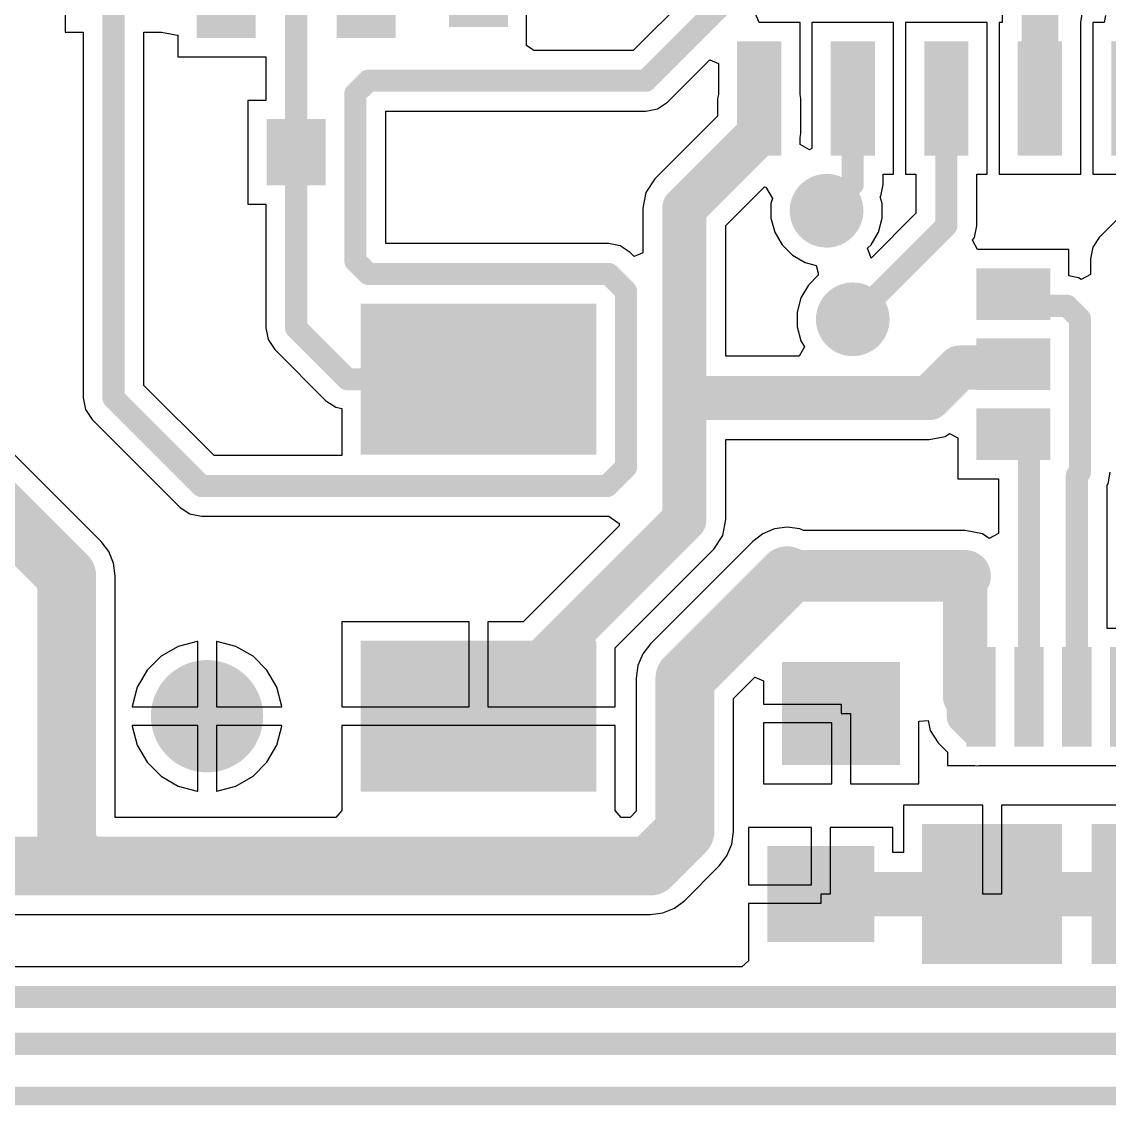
# Model space of a CAD drawing. Header units: millimetres. Extents: x 36.4 to 113.6, y 66.6 to 115.9.
# Drawn here: x 79.4 to 94.16, y 66.6 to 81.3 of the extents above; entities that cross this region are included whole.
import ezdxf

# ---------------------------------------------------------------- set-up
doc = ezdxf.new("R2010")
doc.units = ezdxf.units.MM
for name, color, linetype in [('Mechanical1', 6, 'Continuous'), ('PadHoleLayer', 156, 'Continuous'), ('TopLayer', 1, 'Continuous'), ('ViaHoleLayer', 16, 'Continuous')]:
    doc.layers.add(name, color=color, linetype=linetype)

# ---------------------------------------------------------------- blocks, each defined once
blk = doc.blocks.new('_____USB_B_3')
at = {"layer": 'TopLayer'}
for points in [[(-2.025, 2.75), (-3.325, 2.75), (-3.325, 4.2), (-2.025, 4.2)], [(0.475, 2.4), (-0.925, 2.4), (-0.925, 4), (0.475, 4)], [(-1.725, 0.2), (-3.625, 0.2), (-3.625, 2.1), (-1.725, 2.1)], [(-0.675, 1.1), (-0.675, 1.5), (0.675, 1.5), (0.675, 1.1)], [(-0.675, 0.45), (-0.675, 0.85), (0.675, 0.85), (0.675, 0.45)], [(-0.675, -0.2), (-0.675, 0.2), (0.675, 0.2), (0.675, -0.2)], [(-1.725, -2.1), (-3.625, -2.1), (-3.625, -0.2), (-1.725, -0.2)], [(-0.675, -0.85), (-0.675, -0.45), (0.675, -0.45), (0.675, -0.85)], [(-0.675, -1.5), (-0.675, -1.1), (0.675, -1.1), (0.675, -1.5)], [(0.475, -4), (-0.925, -4), (-0.925, -2.4), (0.475, -2.4)], [(-2.025, -4.2), (-3.325, -4.2), (-3.325, -2.75), (-2.025, -2.75)]]:
    blk.add_hatch(color=1, dxfattribs=at).paths.add_polyline_path(points)
blk = doc.blocks.new('SO_16_6')
at = {"layer": 'TopLayer'}
for points in [[(-3.525, 4.75), (-1.975, 4.75), (-1.975, 4.15), (-3.525, 4.15)], [(1.875, 4.75), (3.425, 4.75), (3.425, 4.15), (1.875, 4.15)], [(-3.525, 3.48), (-1.975, 3.48), (-1.975, 2.88), (-3.525, 2.88)], [(1.875, 3.48), (3.425, 3.48), (3.425, 2.88), (1.875, 2.88)], [(-3.525, 2.21), (-1.975, 2.21), (-1.975, 1.61), (-3.525, 1.61)], [(1.875, 2.21), (3.425, 2.21), (3.425, 1.61), (1.875, 1.61)], [(-3.525, 0.94), (-1.975, 0.94), (-1.975, 0.34), (-3.525, 0.34)], [(1.875, 0.94), (3.425, 0.94), (3.425, 0.34), (1.875, 0.34)], [(-3.525, -0.33), (-1.975, -0.33), (-1.975, -0.93), (-3.525, -0.93)], [(1.875, -0.33), (3.425, -0.33), (3.425, -0.93), (1.875, -0.93)], [(-3.525, -1.6), (-1.975, -1.6), (-1.975, -2.2), (-3.525, -2.2)], [(1.875, -1.6), (3.425, -1.6), (3.425, -2.2), (1.875, -2.2)], [(-3.525, -2.87), (-1.975, -2.87), (-1.975, -3.47), (-3.525, -3.47)], [(1.875, -2.87), (3.425, -2.87), (3.425, -3.47), (1.875, -3.47)], [(-3.525, -4.14), (-1.975, -4.14), (-1.975, -4.74), (-3.525, -4.74)], [(1.875, -4.14), (3.425, -4.14), (3.425, -4.74), (1.875, -4.74)]]:
    blk.add_hatch(color=1, dxfattribs=at).paths.add_polyline_path(points)
blk = doc.blocks.new('SOT_23_6_7')
at = {"layer": 'TopLayer'}
for points in [[(-1.25, 1.65), (-0.55, 1.65), (-0.55, 0.65), (-1.25, 0.65)], [(-0.3, 1.65), (0.4, 1.65), (0.4, 0.65), (-0.3, 0.65)], [(0.65, 1.65), (1.35, 1.65), (1.35, 0.65), (0.65, 0.65)], [(-1.25, -0.75), (-0.55, -0.75), (-0.55, -1.75), (-1.25, -1.75)], [(-0.3, -0.75), (0.4, -0.75), (0.4, -1.75), (-0.3, -1.75)], [(0.65, -0.75), (1.35, -0.75), (1.35, -1.75), (0.65, -1.75)]]:
    blk.add_hatch(color=1, dxfattribs=at).paths.add_polyline_path(points)
blk = doc.blocks.new('SOT_23_3_35')
at = {"layer": 'TopLayer'}
for points in [[(0.4, 0.45), (0.4, -0.45), (-0.4, -0.45), (-0.4, 0.45)], [(-0.55, -1.55), (-0.55, -2.45), (-1.35, -2.45), (-1.35, -1.55)], [(1.35, -1.55), (1.35, -2.45), (0.55, -2.45), (0.55, -1.55)]]:
    blk.add_hatch(color=1, dxfattribs=at).paths.add_polyline_path(points)
blk = doc.blocks.new('SW4_3_42')
at = {"layer": 'TopLayer'}
for points in [[(-3.311, -1.6), (-3.311, 1.6), (-1.261, 1.6), (-1.261, -1.6)], [(1.261, -1.6), (1.261, 1.6), (3.311, 1.6), (3.311, -1.6)]]:
    blk.add_hatch(color=1, dxfattribs=at).paths.add_polyline_path(points)
blk = doc.blocks.new('R0603_44')
at = {"layer": 'TopLayer'}
for points in [[(-0.49, 0.4), (-0.49, -0.4), (-1.14, -0.4), (-1.14, 0.4)], [(1.135, 0.4), (1.135, -0.4), (0.485, -0.4), (0.485, 0.4)]]:
    blk.add_hatch(color=1, dxfattribs=at).paths.add_polyline_path(points)

msp = doc.modelspace()

# ---------------------------------------------------------------- hatches: boundary and pattern name
at = {"layer": 'PadHoleLayer'}
h = msp.add_hatch(color=156, dxfattribs=at)
edge = h.paths.add_edge_path()
edge.add_arc((81.915, 71.882), 0.381, 0, 360)
at = {"layer": 'TopLayer'}
h = msp.add_hatch(color=1, dxfattribs=at)
edge = h.paths.add_edge_path()
edge.add_arc((90.322, 78.74), 0.5, 0, 360)
h = msp.add_hatch(color=1, dxfattribs=at)
edge = h.paths.add_edge_path()
edge.add_arc((90.678, 77.267), 0.5, 0, 360)
h = msp.add_hatch(color=1, dxfattribs=at)
edge = h.paths.add_edge_path()
edge.add_arc((81.915, 71.882), 0.762, 0, 360)
at = {"layer": 'ViaHoleLayer'}
h = msp.add_hatch(color=16, dxfattribs=at)
edge = h.paths.add_edge_path()
edge.add_arc((90.322, 78.74), 0.2, 0, 360)
h = msp.add_hatch(color=16, dxfattribs=at)
edge = h.paths.add_edge_path()
edge.add_arc((90.678, 77.267), 0.2, 0, 360)

# ---------------------------------------------------------------- linework, layer by layer
at = {"layer": 'Mechanical1', "const_width": 0.254}
msp.add_lwpolyline([(36.505, 66.731), (113.505, 66.731)], dxfattribs=at)
at = {"layer": 'TopLayer'}
for p, q in [((89.591, 82.807), (87.7, 80.916)), ((79.991, 82.319), (79.991, 81.161)), ((86.252, 80.981), (86.252, 82.139)), ((92.704, 81.565), (92.704, 81.293)), ((89.407, 81.293), (89.359, 81.41)), ((93.772, 81.293), (93.791, 81.412)), ((94.107, 81.389), (94.088, 81.293)), ((89.962, 81.293), (89.407, 81.293)), ((89.962, 80.319), (89.962, 81.293)), ((91.232, 81.293), (90.124, 81.293)), ((90.124, 81.293), (90.124, 79.586)), ((91.232, 79.235), (91.232, 81.293)), ((92.502, 81.293), (91.394, 81.293)), ((91.394, 81.293), (91.394, 79.235)), ((92.502, 79.235), (92.502, 81.293)), ((92.704, 81.293), (92.664, 81.293)), ((92.664, 81.293), (92.664, 79.235)), ((93.772, 79.235), (93.772, 81.293)), ((93.772, 81.293), (93.772, 81.293)), ((94.088, 81.293), (93.934, 81.293)), ((93.934, 81.293), (93.934, 79.235)), ((79.991, 81.161), (80.233, 81.161)), ((80.233, 81.161), (80.233, 76.2)), ((81.057, 76.371), (81.057, 81.161)), ((81.057, 81.161), (81.299, 81.161)), ((81.299, 81.161), (81.299, 81.161)), ((81.299, 81.161), (81.418, 81.141)), ((81.418, 81.141), (81.511, 81.122)), ((81.511, 81.122), (81.52, 81.122)), ((81.52, 81.122), (81.52, 80.83)), ((86.352, 80.916), (86.252, 80.981)), ((87.7, 80.916), (86.352, 80.916)), ((81.52, 80.83), (82.712, 80.83)), ((82.712, 80.83), (82.712, 80.238)), ((88.162, 80.213), (88.737, 80.788)), ((88.737, 80.788), (88.854, 80.74)), ((88.854, 80.74), (88.854, 80.319)), ((88.854, 80.319), (88.843, 80.264)), ((89.973, 80.264), (89.962, 80.319)), ((82.712, 80.238), (82.47, 80.238)), ((82.47, 80.238), (82.47, 78.83)), ((88.028, 80.124), (88.162, 80.213)), ((88.843, 80.264), (88.843, 80.023)), ((89.973, 79.789), (89.973, 80.264)), ((84.34, 78.295), (84.34, 80.092)), ((84.34, 80.092), (87.87, 80.092)), ((87.87, 80.092), (88.028, 80.124)), ((88.843, 80.023), (87.993, 79.172)), ((89.962, 79.734), (89.973, 79.789)), ((89.962, 79.641), (89.962, 79.734)), ((90.089, 79.566), (89.962, 79.641)), ((90.124, 79.586), (90.089, 79.566)), ((87.993, 79.172), (87.87, 78.989)), ((91.09, 79.096), (91.09, 79.235)), ((91.09, 79.235), (91.232, 79.235)), ((91.394, 79.235), (91.536, 79.235)), ((91.536, 79.235), (91.536, 78.707)), ((92.36, 78.537), (92.36, 79.235)), ((92.36, 79.235), (92.502, 79.235)), ((92.664, 79.235), (93.772, 79.235)), ((93.934, 79.235), (94.822, 79.235)), ((87.87, 78.989), (87.827, 78.773)), ((88.957, 78.539), (89.481, 79.063)), ((89.481, 79.063), (89.499, 79.059)), ((89.499, 79.059), (89.587, 78.907)), ((91.059, 78.938), (91.09, 79.096)), ((94.61, 78.965), (94.024, 78.379)), ((82.47, 78.83), (82.712, 78.83)), ((82.712, 78.83), (82.712, 77.15)), ((89.587, 78.907), (89.568, 78.839)), ((89.568, 78.839), (89.568, 78.641)), ((91.052, 78.929), (91.059, 78.938)), ((91.076, 78.839), (91.052, 78.929)), ((91.076, 78.641), (91.076, 78.839)), ((87.827, 78.773), (87.827, 78.773)), ((87.827, 78.773), (87.827, 78.17)), ((91.536, 78.707), (90.927, 78.098)), ((88.957, 76.765), (88.957, 78.539)), ((89.568, 78.641), (89.62, 78.449)), ((91.025, 78.449), (91.076, 78.641)), ((92.329, 78.379), (92.36, 78.537)), ((80.476, 74.253), (76.239, 78.491)), ((89.62, 78.449), (89.719, 78.277)), ((90.926, 78.277), (91.025, 78.449)), ((92.302, 78.339), (92.329, 78.379)), ((94.024, 78.379), (93.934, 78.245)), ((87.365, 78.295), (84.34, 78.295)), ((87.523, 78.264), (87.365, 78.295)), ((87.657, 78.174), (87.523, 78.264)), ((89.719, 78.277), (89.859, 78.137)), ((90.88, 78.232), (90.926, 78.277)), ((90.927, 78.098), (90.88, 78.232)), ((92.37, 78.212), (92.302, 78.339)), ((93.934, 78.245), (93.903, 78.087)), ((87.71, 78.121), (87.657, 78.174)), ((87.827, 78.17), (87.71, 78.121)), ((89.859, 78.137), (90.031, 78.037)), ((90.927, 78.098), (90.927, 78.098)), ((93.611, 78.212), (92.37, 78.212)), ((93.611, 77.857), (93.611, 78.212)), ((93.903, 78.087), (93.903, 77.876)), ((90.031, 78.037), (90.181, 77.997)), ((90.181, 77.997), (90.209, 77.893)), ((90.21, 77.865), (90.075, 77.73)), ((90.209, 77.893), (90.21, 77.873)), ((90.21, 77.873), (90.21, 77.865)), ((93.743, 77.83), (93.611, 77.857)), ((93.776, 77.808), (93.743, 77.83)), ((93.903, 77.876), (93.776, 77.808)), ((90.075, 77.73), (89.975, 77.558)), ((89.975, 77.558), (89.924, 77.366)), ((89.924, 77.366), (89.924, 77.167)), ((82.712, 77.15), (82.743, 76.992)), ((89.924, 77.167), (89.975, 76.976)), ((82.743, 76.992), (82.833, 76.859)), ((90.024, 76.892), (89.95, 76.765)), ((89.975, 76.976), (90.024, 76.892)), ((82.833, 76.859), (83.529, 76.163)), ((89.95, 76.765), (88.957, 76.765)), ((82.01, 75.418), (81.057, 76.371)), ((80.233, 76.2), (80.265, 76.042)), ((83.529, 76.163), (83.662, 76.073)), ((80.265, 76.042), (80.354, 75.909)), ((83.662, 76.073), (83.744, 76.057)), ((83.744, 76.057), (83.744, 75.418)), ((80.354, 75.909), (81.548, 74.715)), ((91.932, 75.678), (91.991, 75.718)), ((91.991, 75.718), (92.103, 75.658)), ((88.957, 74.549), (88.957, 75.635)), ((88.957, 75.635), (91.716, 75.635)), ((91.716, 75.635), (91.932, 75.678)), ((91.716, 75.635), (91.716, 75.635)), ((92.103, 75.658), (92.103, 75.104)), ((83.744, 75.418), (82.01, 75.418)), ((94.142, 75.033), (94.173, 75.191)), ((92.103, 75.104), (92.657, 75.104)), ((92.657, 75.104), (92.657, 74.362)), ((94.131, 75.017), (94.142, 75.033)), ((94.131, 73.073), (94.131, 75.017)), ((81.548, 74.715), (81.681, 74.626)), ((81.681, 74.626), (81.839, 74.594)), ((81.839, 74.594), (87.347, 74.594)), ((87.347, 74.594), (87.367, 74.598)), ((87.367, 74.598), (87.506, 74.496)), ((88.914, 74.333), (88.957, 74.549)), ((87.509, 74.465), (86.205, 73.161)), ((87.506, 74.496), (87.509, 74.465)), ((89.618, 74.424), (89.459, 74.358)), ((89.789, 74.447), (89.618, 74.424)), ((89.96, 74.424), (89.789, 74.447)), ((90.011, 74.403), (89.96, 74.424)), ((92.202, 74.403), (90.011, 74.403)), ((92.438, 74.356), (92.202, 74.403)), ((80.581, 74.117), (80.476, 74.253)), ((89.323, 74.253), (87.933, 72.864)), ((88.791, 74.15), (88.914, 74.333)), ((89.459, 74.358), (89.323, 74.253)), ((92.53, 74.294), (92.438, 74.356)), ((92.657, 74.362), (92.53, 74.294)), ((80.647, 73.958), (80.581, 74.117)), ((87.452, 72.81), (88.791, 74.15)), ((88.791, 74.15), (88.791, 74.15)), ((80.67, 73.787), (80.647, 73.958)), ((80.67, 70.51), (80.67, 73.787)), ((85.471, 73.161), (83.744, 73.161)), ((83.744, 73.161), (83.744, 72.009)), ((85.471, 72.009), (85.471, 73.161)), ((86.205, 73.161), (85.725, 73.161)), ((85.725, 73.161), (85.725, 72.009)), ((94.892, 73.073), (94.131, 73.073)), ((81.523, 72.829), (81.291, 72.695)), ((81.781, 72.898), (81.523, 72.829)), ((81.788, 72.898), (81.781, 72.898)), ((81.788, 72.009), (81.788, 72.898)), ((82.049, 72.898), (82.042, 72.898)), ((82.042, 72.898), (82.042, 72.009)), ((82.307, 72.829), (82.049, 72.898)), ((82.539, 72.695), (82.307, 72.829)), ((87.452, 72.009), (87.452, 72.81)), ((87.933, 72.864), (87.828, 72.728)), ((81.291, 72.695), (81.102, 72.506)), ((82.728, 72.506), (82.539, 72.695)), ((87.828, 72.728), (87.763, 72.568)), ((81.102, 72.506), (80.968, 72.274)), ((82.862, 72.274), (82.728, 72.506)), ((87.763, 72.568), (87.74, 72.398)), ((87.74, 72.398), (87.74, 70.592)), ((89.059, 72.124), (89.348, 72.413)), ((89.348, 72.413), (89.465, 72.364)), ((89.465, 72.364), (89.465, 72.046)), ((80.968, 72.274), (80.899, 72.016)), ((82.931, 72.016), (82.862, 72.274)), ((89.059, 70.319), (89.059, 72.124)), ((89.465, 72.046), (90.519, 72.046)), ((90.519, 72.046), (90.519, 71.919)), ((80.899, 72.016), (80.899, 72.009)), ((80.899, 72.009), (81.788, 72.009)), ((82.042, 72.009), (82.931, 72.009)), ((82.931, 72.009), (82.931, 72.016)), ((83.744, 72.009), (85.471, 72.009)), ((85.725, 72.009), (87.452, 72.009)), ((90.519, 71.919), (90.646, 71.919)), ((90.646, 71.919), (90.646, 70.965)), ((81.788, 71.755), (80.899, 71.755)), ((80.899, 71.755), (80.899, 71.748)), ((80.899, 71.748), (80.968, 71.49)), ((81.788, 70.866), (81.788, 71.755)), ((82.931, 71.755), (82.042, 71.755)), ((82.042, 71.755), (82.042, 70.866)), ((82.862, 71.49), (82.931, 71.748)), ((82.931, 71.748), (82.931, 71.755)), ((85.598, 71.755), (83.744, 71.755)), ((83.744, 71.755), (83.744, 70.603)), ((87.452, 71.755), (85.598, 71.755)), ((87.452, 70.603), (87.452, 71.755)), ((90.392, 71.792), (89.465, 71.792)), ((89.465, 71.792), (89.465, 70.965)), ((90.392, 70.965), (90.392, 71.792)), ((91.573, 71.814), (91.7, 71.826)), ((91.573, 70.965), (91.573, 71.814)), ((91.7, 71.826), (91.727, 71.689)), ((91.727, 71.689), (91.839, 71.523)), ((80.968, 71.49), (81.102, 71.258)), ((82.728, 71.258), (82.862, 71.49)), ((91.839, 71.523), (91.965, 71.396)), ((91.965, 71.396), (91.965, 71.215)), ((81.102, 71.258), (81.291, 71.069)), ((82.539, 71.069), (82.728, 71.258)), ((91.965, 71.215), (92.336, 71.215)), ((92.336, 71.215), (92.365, 71.209)), ((92.365, 71.209), (92.394, 71.215)), ((92.394, 71.215), (94.892, 71.215)), ((81.291, 71.069), (81.523, 70.935)), ((82.307, 70.935), (82.539, 71.069)), ((81.523, 70.935), (81.781, 70.866)), ((81.781, 70.866), (81.788, 70.866)), ((82.042, 70.866), (82.049, 70.866)), ((82.049, 70.866), (82.307, 70.935)), ((89.465, 70.965), (90.392, 70.965)), ((90.646, 70.965), (91.573, 70.965)), ((83.744, 70.603), (83.663, 70.51)), ((87.533, 70.51), (87.452, 70.603)), ((87.74, 70.592), (87.658, 70.51)), ((92.442, 70.673), (91.365, 70.673)), ((91.365, 70.673), (91.365, 70.034)), ((92.442, 69.469), (92.442, 70.673)), ((94.742, 70.673), (92.696, 70.673)), ((92.696, 70.673), (92.696, 69.469)), ((83.663, 70.51), (80.67, 70.51)), ((87.658, 70.51), (87.533, 70.51)), ((89.037, 70.148), (89.059, 70.319)), ((90.117, 70.373), (89.265, 70.373)), ((89.265, 70.373), (89.265, 69.596)), ((90.117, 69.596), (90.117, 70.373)), ((91.223, 70.373), (90.371, 70.373)), ((90.371, 70.373), (90.371, 69.469)), ((91.223, 70.034), (91.223, 70.373)), ((88.971, 69.989), (89.037, 70.148)), ((88.866, 69.852), (88.971, 69.989)), ((91.365, 70.034), (91.223, 70.034)), ((88.397, 69.384), (88.866, 69.852)), ((89.265, 69.596), (90.117, 69.596)), ((88.261, 69.279), (88.397, 69.384)), ((90.371, 69.469), (90.244, 69.469)), ((90.244, 69.469), (90.244, 69.342)), ((92.696, 69.469), (92.442, 69.469)), ((88.102, 69.213), (88.261, 69.279)), ((90.244, 69.342), (89.265, 69.342)), ((89.265, 69.342), (89.265, 68.565)), ((75.29, 69.19), (87.931, 69.19)), ((87.931, 69.19), (88.102, 69.213)), ((89.172, 68.484), (48.456, 68.484)), ((89.265, 68.565), (89.172, 68.484))]:
    msp.add_line(p, q, dxfattribs=at)
for points, const_width in [([(83.124, 79.534), (83.124, 83.82)], 0.3), ([(87.87, 80.504), (89.882, 82.516)], 0.3), ([(80.645, 76.2), (80.645, 81.74)], 0.3), ([(93.218, 80.264), (93.218, 81.565)], 0.5), ([(83.928, 80.329), (84.104, 80.504)], 0.3), ([(84.104, 80.504), (87.87, 80.504)], 0.3), ([(83.928, 78.059), (83.928, 80.329)], 0.3), ([(89.408, 79.789), (89.408, 80.264)], 0.6), ([(90.678, 79.096), (90.678, 80.264)], 0.3), ([(91.948, 78.537), (91.948, 80.264)], 0.3), ([(88.392, 78.773), (89.408, 79.789)], 0.6), ([(83.124, 77.15), (83.124, 79.534)], 0.3), ([(90.322, 78.74), (90.678, 79.096)], 0.3), ([(88.392, 76.2), (88.392, 78.773)], 0.6), ([(90.678, 77.267), (91.948, 78.537)], 0.3), ([(75.579, 78.218), (80.01, 73.787)], 0.8), ([(83.928, 78.059), (84.104, 77.883)], 0.3), ([(84.104, 77.883), (87.365, 77.883)], 0.3), ([(87.365, 77.883), (87.602, 77.646)], 0.3), ([(87.602, 75.262), (87.602, 77.646)], 0.3), ([(92.857, 77.608), (93.015, 77.45)], 0.3), ([(93.015, 77.45), (93.585, 77.45)], 0.3), ([(93.585, 77.45), (93.761, 77.274)], 0.3), ([(93.761, 75.191), (93.761, 77.274)], 0.3), ([(83.124, 77.15), (83.82, 76.454)], 0.3), ([(91.716, 76.2), (92.128, 76.612)], 0.6), ([(92.128, 76.612), (92.811, 76.612)], 0.6), ([(92.811, 76.612), (92.857, 76.658)], 0.6), ([(83.82, 76.454), (85.598, 76.454)], 0.3), ([(88.392, 74.549), (88.392, 76.2)], 0.6), ([(88.392, 76.2), (91.716, 76.2)], 0.6), ([(80.645, 76.2), (81.839, 75.006)], 0.3), ([(92.603, 75.835), (92.742, 75.835)], 0.3), ([(92.742, 75.835), (93.069, 75.508)], 0.3), ([(93.069, 72.144), (93.069, 75.508)], 0.3), ([(87.347, 75.006), (87.602, 75.262)], 0.3), ([(93.719, 75.149), (93.761, 75.191)], 0.3), ([(93.719, 72.144), (93.719, 75.149)], 0.3), ([(81.839, 75.006), (87.347, 75.006)], 0.3), ([(85.725, 71.882), (88.392, 74.549)], 0.6), ([(80.01, 70.104), (80.01, 73.787)], 0.8), ([(88.4, 72.398), (89.789, 73.787)], 0.8), ([(89.789, 73.787), (92.202, 73.787)], 0.7), ([(92.202, 72.144), (92.202, 73.787)], 0.6), ([(88.4, 70.319), (88.4, 72.398)], 0.8), ([(92.202, 71.886), (92.202, 72.144)], 0.5), ([(90.424, 72.014), (90.519, 71.919)], 0.6), ([(92.202, 71.886), (92.365, 71.723)], 0.5), ([(87.931, 69.85), (88.4, 70.319)], 0.8), ([(80.01, 70.104), (80.264, 69.85)], 0.8), ([(76.708, 69.85), (80.264, 69.85)], 0.8), ([(80.264, 69.85), (87.931, 69.85)], 0.8), ([(90.244, 69.469), (90.381, 69.607)], 0.6), ([(90.244, 69.469), (97.194, 69.469)], 0.6), ([(48.285, 68.072), (102.997, 68.072)], 0.3), ([(47.701, 67.437), (103.708, 67.437)], 0.3)]:
    msp.add_lwpolyline(points, dxfattribs=dict(at, const_width=const_width))
for points, const_width in [([(84.029, 80.504, 1), (84.179, 80.504, 1)], 0.15), ([(84.029, 80.504, 1), (84.179, 80.504, 1)], 0.15), ([(87.795, 80.504, 1), (87.945, 80.504, 1)], 0.15), ([(87.795, 80.504, 1), (87.945, 80.504, 1)], 0.15), ([(83.853, 80.329, 1), (84.003, 80.329, 1)], 0.15), ([(83.853, 80.329, 1), (84.003, 80.329, 1)], 0.15), ([(89.258, 80.264, 1), (89.558, 80.264, 1)], 0.3), ([(93.093, 80.264, 1), (93.343, 80.264, 1)], 0.25), ([(90.603, 80.264, 1), (90.753, 80.264, 1)], 0.15), ([(91.873, 80.264, 1), (92.023, 80.264, 1)], 0.15), ([(89.258, 79.789, 1), (89.558, 79.789, 1)], 0.3), ([(89.258, 79.789, 1), (89.558, 79.789, 1)], 0.3), ([(83.049, 79.534, 1), (83.199, 79.534, 1)], 0.15), ([(83.049, 79.534, 1), (83.199, 79.534, 1)], 0.15), ([(90.603, 79.096, 1), (90.753, 79.096, 1)], 0.15), ([(90.603, 79.096, 1), (90.753, 79.096, 1)], 0.15), ([(88.242, 78.773, 1), (88.542, 78.773, 1)], 0.3), ([(88.242, 78.773, 1), (88.542, 78.773, 1)], 0.3), ([(90.247, 78.74, 1), (90.397, 78.74, 1)], 0.15), ([(91.873, 78.537, 1), (92.023, 78.537, 1)], 0.15), ([(91.873, 78.537, 1), (92.023, 78.537, 1)], 0.15), ([(83.853, 78.059, 1), (84.003, 78.059, 1)], 0.15), ([(83.853, 78.059, 1), (84.003, 78.059, 1)], 0.15), ([(84.029, 77.883, 1), (84.179, 77.883, 1)], 0.15), ([(84.029, 77.883, 1), (84.179, 77.883, 1)], 0.15), ([(87.29, 77.883, 1), (87.44, 77.883, 1)], 0.15), ([(87.29, 77.883, 1), (87.44, 77.883, 1)], 0.15), ([(87.527, 77.646, 1), (87.677, 77.646, 1)], 0.15), ([(87.527, 77.646, 1), (87.677, 77.646, 1)], 0.15), ([(92.782, 77.608, 1), (92.932, 77.608, 1)], 0.15), ([(92.94, 77.45, 1), (93.09, 77.45, 1)], 0.15), ([(92.94, 77.45, 1), (93.09, 77.45, 1)], 0.15), ([(93.51, 77.45, 1), (93.66, 77.45, 1)], 0.15), ([(93.51, 77.45, 1), (93.66, 77.45, 1)], 0.15), ([(90.603, 77.267, 1), (90.753, 77.267, 1)], 0.15), ([(93.686, 77.274, 1), (93.836, 77.274, 1)], 0.15), ([(93.686, 77.274, 1), (93.836, 77.274, 1)], 0.15), ([(83.049, 77.15, 1), (83.199, 77.15, 1)], 0.15), ([(83.049, 77.15, 1), (83.199, 77.15, 1)], 0.15), ([(91.978, 76.612, 1), (92.278, 76.612, 1)], 0.3), ([(91.978, 76.612, 1), (92.278, 76.612, 1)], 0.3), ([(92.661, 76.612, 1), (92.961, 76.612, 1)], 0.3), ([(92.661, 76.612, 1), (92.961, 76.612, 1)], 0.3), ([(92.707, 76.658, 1), (93.007, 76.658, 1)], 0.3), ([(83.745, 76.454, 1), (83.895, 76.454, 1)], 0.15), ([(83.745, 76.454, 1), (83.895, 76.454, 1)], 0.15), ([(85.523, 76.454, 1), (85.673, 76.454, 1)], 0.15), ([(88.242, 76.2, 1), (88.542, 76.2, 1)], 0.3), ([(88.242, 76.2, 1), (88.542, 76.2, 1)], 0.3), ([(88.242, 76.2, 1), (88.542, 76.2, 1)], 0.3), ([(91.566, 76.2, 1), (91.866, 76.2, 1)], 0.3), ([(91.566, 76.2, 1), (91.866, 76.2, 1)], 0.3), ([(80.57, 76.2, 1), (80.72, 76.2, 1)], 0.15), ([(80.57, 76.2, 1), (80.72, 76.2, 1)], 0.15), ([(92.528, 75.835, 1), (92.678, 75.835, 1)], 0.15), ([(92.667, 75.835, 1), (92.817, 75.835, 1)], 0.15), ([(92.667, 75.835, 1), (92.817, 75.835, 1)], 0.15), ([(92.994, 75.508, 1), (93.144, 75.508, 1)], 0.15), ([(92.994, 75.508, 1), (93.144, 75.508, 1)], 0.15), ([(87.527, 75.262, 1), (87.677, 75.262, 1)], 0.15), ([(87.527, 75.262, 1), (87.677, 75.262, 1)], 0.15), ([(93.644, 75.149, 1), (93.794, 75.149, 1)], 0.15), ([(93.644, 75.149, 1), (93.794, 75.149, 1)], 0.15), ([(93.686, 75.191, 1), (93.836, 75.191, 1)], 0.15), ([(93.686, 75.191, 1), (93.836, 75.191, 1)], 0.15), ([(81.764, 75.006, 1), (81.914, 75.006, 1)], 0.15), ([(81.764, 75.006, 1), (81.914, 75.006, 1)], 0.15), ([(87.272, 75.006, 1), (87.422, 75.006, 1)], 0.15), ([(87.272, 75.006, 1), (87.422, 75.006, 1)], 0.15), ([(88.242, 74.549, 1), (88.542, 74.549, 1)], 0.3), ([(88.242, 74.549, 1), (88.542, 74.549, 1)], 0.3), ([(79.81, 73.787, 1), (80.21, 73.787, 1)], 0.4), ([(79.81, 73.787, 1), (80.21, 73.787, 1)], 0.4), ([(89.589, 73.787, 1), (89.989, 73.787, 1)], 0.4), ([(89.614, 73.787, 1), (89.964, 73.787, 1)], 0.35), ([(92.027, 73.787, 1), (92.377, 73.787, 1)], 0.35), ([(92.052, 73.787, 1), (92.352, 73.787, 1)], 0.3), ([(88.2, 72.398, 1), (88.6, 72.398, 1)], 0.4), ([(88.2, 72.398, 1), (88.6, 72.398, 1)], 0.4), ([(92.052, 72.144, 1), (92.352, 72.144, 1)], 0.3), ([(92.077, 72.144, 1), (92.327, 72.144, 1)], 0.25), ([(85.575, 71.882, 1), (85.875, 71.882, 1)], 0.3), ([(90.274, 72.014, 1), (90.574, 72.014, 1)], 0.3), ([(90.369, 71.919, 1), (90.669, 71.919, 1)], 0.3), ([(92.994, 72.144, 1), (93.144, 72.144, 1)], 0.15), ([(93.644, 72.144, 1), (93.794, 72.144, 1)], 0.15), ([(92.077, 71.886, 1), (92.327, 71.886, 1)], 0.25), ([(92.077, 71.886, 1), (92.327, 71.886, 1)], 0.25), ([(92.24, 71.723, 1), (92.49, 71.723, 1)], 0.25), ([(88.2, 70.319, 1), (88.6, 70.319, 1)], 0.4), ([(88.2, 70.319, 1), (88.6, 70.319, 1)], 0.4), ([(79.81, 70.104, 1), (80.21, 70.104, 1)], 0.4), ([(79.81, 70.104, 1), (80.21, 70.104, 1)], 0.4), ([(80.064, 69.85, 1), (80.464, 69.85, 1)], 0.4), ([(80.064, 69.85, 1), (80.464, 69.85, 1)], 0.4), ([(80.064, 69.85, 1), (80.464, 69.85, 1)], 0.4), ([(87.731, 69.85, 1), (88.131, 69.85, 1)], 0.4), ([(87.731, 69.85, 1), (88.131, 69.85, 1)], 0.4), ([(90.231, 69.607, 1), (90.531, 69.607, 1)], 0.3), ([(90.094, 69.469, 1), (90.394, 69.469, 1)], 0.3), ([(90.094, 69.469, 1), (90.394, 69.469, 1)], 0.3)]:
    msp.add_lwpolyline(points, format="xyb", close=True, dxfattribs=dict(at, const_width=const_width))

# ---------------------------------------------------------------- block references
for name, p, rotation in [('SO_16_6', (93.858, 83.014), 90), ('R0603_44', (85.598, 82.375), 90), ('SOT_23_3_35', (83.124, 79.534), 180), ('SOT_23_6_7', (94.107, 76.708), 270), ('SW4_3_42', (85.598, 74.168), 90), ('_____USB_B_3', (93.719, 72.144), 90)]:
    msp.add_blockref(name, p, dxfattribs=dict(rotation=rotation))

doc.saveas('drawing.dxf')
